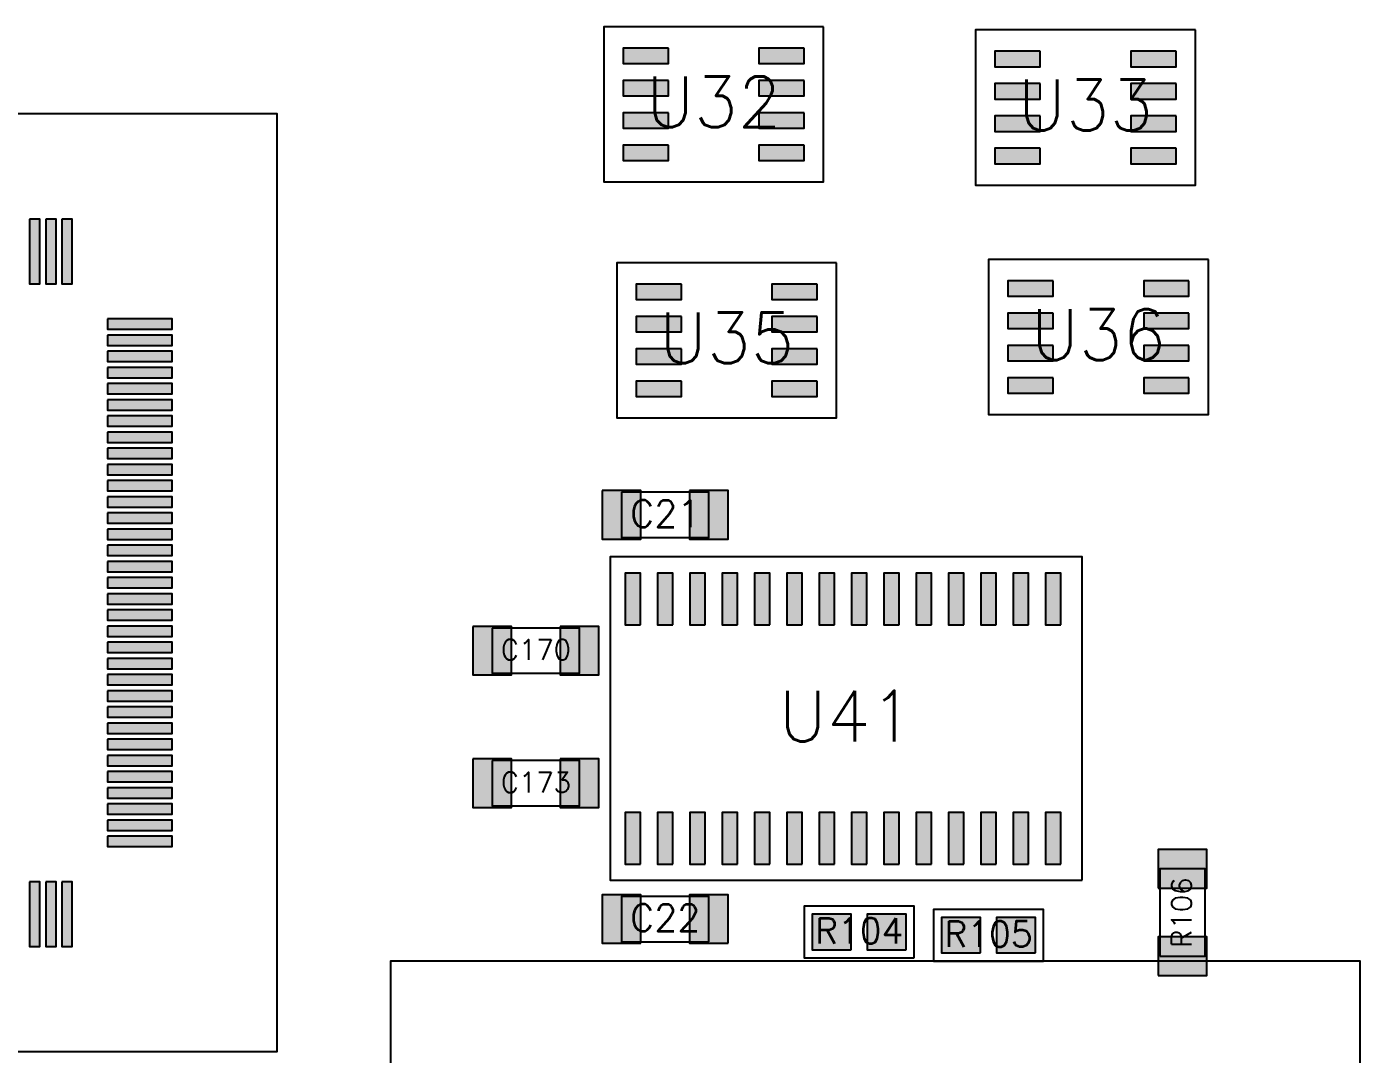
# Model space of a CAD drawing. Header units: millimetres. Extents: x 0 to 245, y 0 to 220.
# Drawn here: x 62.5 to 114.9, y 47.4 to 87.8 of the extents above; entities that cross this region are included whole.
import ezdxf

# ---------------------------------------------------------------- set-up
doc = ezdxf.new("R2010")
doc.units = ezdxf.units.MM
for name, color, linetype in [('T_SMDOutline_InBom', 5, 'Continuous'), ('T_SMDText_InBom', 8, 'Continuous'), ('Top-InBomParts-SMD-0', 10, 'Continuous'), ('Top-InBomSMDPins-all', 5, 'Continuous'), ('Top-InBomSMDPinsPad-all', 5, 'Continuous')]:
    doc.layers.add(name, color=color, linetype=linetype)
doc.styles.get("Standard").update_dxf_attribs({"font": 'txt', "bigfont": 'gbcbig.shx'})

msp = doc.modelspace()

# ---------------------------------------------------------------- hatches: boundary and pattern name
at = {"layer": 'Top-InBomSMDPinsPad-all'}
for points in [[(87.757, 86.9183), (85.979, 86.9183), (85.979, 86.3087), (87.757, 86.3087), (87.757, 86.9183)], [(93.0905, 86.9183), (91.3125, 86.9183), (91.3125, 86.3087), (93.0905, 86.3087), (93.0905, 86.9183)], [(102.362, 86.7913), (100.584, 86.7913), (100.584, 86.1817), (102.362, 86.1817), (102.362, 86.7913)], [(107.6955, 86.7913), (105.9175, 86.7913), (105.9175, 86.1817), (107.6955, 86.1817), (107.6955, 86.7913)], [(87.757, 85.6483), (85.979, 85.6483), (85.979, 85.0387), (87.757, 85.0387), (87.757, 85.6483)], [(93.0905, 85.6483), (91.3125, 85.6483), (91.3125, 85.0387), (93.0905, 85.0387), (93.0905, 85.6483)], [(102.362, 85.5213), (100.584, 85.5213), (100.584, 84.9117), (102.362, 84.9117), (102.362, 85.5213)], [(107.6955, 85.5213), (105.9175, 85.5213), (105.9175, 84.9117), (107.6955, 84.9117), (107.6955, 85.5213)], [(87.757, 84.3788), (85.979, 84.3788), (85.979, 83.7692), (87.757, 83.7692), (87.757, 84.3788)], [(93.0905, 84.3788), (91.3125, 84.3788), (91.3125, 83.7692), (93.0905, 83.7692), (93.0905, 84.3788)], [(102.362, 84.2518), (100.584, 84.2518), (100.584, 83.6422), (102.362, 83.6422), (102.362, 84.2518)], [(107.6955, 84.2518), (105.9175, 84.2518), (105.9175, 83.6422), (107.6955, 83.6422), (107.6955, 84.2518)], [(87.757, 83.1088), (85.979, 83.1088), (85.979, 82.4992), (87.757, 82.4992), (87.757, 83.1088)], [(93.0905, 83.1088), (91.3125, 83.1088), (91.3125, 82.4992), (93.0905, 82.4992), (93.0905, 83.1088)], [(102.362, 82.9818), (100.584, 82.9818), (100.584, 82.3722), (102.362, 82.3722), (102.362, 82.9818)], [(107.6955, 82.9818), (105.9175, 82.9818), (105.9175, 82.3722), (107.6955, 82.3722), (107.6955, 82.9818)], [(62.6615, 80.2002), (62.6615, 77.6602), (63.0679, 77.6602), (63.0679, 80.2002), (62.6615, 80.2002)], [(63.2965, 80.2002), (63.2965, 77.6602), (63.7029, 77.6602), (63.7029, 80.2002), (63.2965, 80.2002)], [(63.9315, 80.2002), (63.9315, 77.6602), (64.3379, 77.6602), (64.3379, 80.2002), (63.9315, 80.2002)], [(88.265, 77.6473), (86.487, 77.6473), (86.487, 77.0377), (88.265, 77.0377), (88.265, 77.6473)], [(93.5985, 77.6473), (91.8205, 77.6473), (91.8205, 77.0377), (93.5985, 77.0377), (93.5985, 77.6473)], [(102.87, 77.7743), (101.092, 77.7743), (101.092, 77.1647), (102.87, 77.1647), (102.87, 77.7743)], [(108.2035, 77.7743), (106.4255, 77.7743), (106.4255, 77.1647), (108.2035, 77.1647), (108.2035, 77.7743)], [(102.87, 76.5043), (101.092, 76.5043), (101.092, 75.8947), (102.87, 75.8947), (102.87, 76.5043)], [(108.2035, 76.5043), (106.4255, 76.5043), (106.4255, 75.8947), (108.2035, 75.8947), (108.2035, 76.5043)], [(65.7222, 76.2759), (65.7222, 75.8695), (68.2622, 75.8695), (68.2622, 76.2759), (65.7222, 76.2759)], [(88.265, 76.3773), (86.487, 76.3773), (86.487, 75.7677), (88.265, 75.7677), (88.265, 76.3773)], [(93.5985, 76.3773), (91.8205, 76.3773), (91.8205, 75.7677), (93.5985, 75.7677), (93.5985, 76.3773)], [(65.7222, 75.6409), (65.7222, 75.2345), (68.2622, 75.2345), (68.2622, 75.6409), (65.7222, 75.6409)], [(65.7222, 75.0059), (65.7222, 74.5995), (68.2622, 74.5995), (68.2622, 75.0059), (65.7222, 75.0059)], [(88.265, 75.1078), (86.487, 75.1078), (86.487, 74.4982), (88.265, 74.4982), (88.265, 75.1078)], [(93.5985, 75.1078), (91.8205, 75.1078), (91.8205, 74.4982), (93.5985, 74.4982), (93.5985, 75.1078)], [(102.87, 75.2348), (101.092, 75.2348), (101.092, 74.6252), (102.87, 74.6252), (102.87, 75.2348)], [(108.2035, 75.2348), (106.4255, 75.2348), (106.4255, 74.6252), (108.2035, 74.6252), (108.2035, 75.2348)], [(65.7222, 74.3709), (65.7222, 73.9645), (68.2622, 73.9645), (68.2622, 74.3709), (65.7222, 74.3709)], [(102.87, 73.9648), (101.092, 73.9648), (101.092, 73.3552), (102.87, 73.3552), (102.87, 73.9648)], [(108.2035, 73.9648), (106.4255, 73.9648), (106.4255, 73.3552), (108.2035, 73.3552), (108.2035, 73.9648)], [(65.7222, 73.7359), (65.7222, 73.3295), (68.2622, 73.3295), (68.2622, 73.7359), (65.7222, 73.7359)], [(88.265, 73.8378), (86.487, 73.8378), (86.487, 73.2282), (88.265, 73.2282), (88.265, 73.8378)], [(93.5985, 73.8378), (91.8205, 73.8378), (91.8205, 73.2282), (93.5985, 73.2282), (93.5985, 73.8378)], [(65.7222, 73.1009), (65.7222, 72.6945), (68.2622, 72.6945), (68.2622, 73.1009), (65.7222, 73.1009)], [(65.7222, 72.4659), (65.7222, 72.0595), (68.2622, 72.0595), (68.2622, 72.4659), (65.7222, 72.4659)], [(65.7222, 71.8309), (65.7222, 71.4245), (68.2622, 71.4245), (68.2622, 71.8309), (65.7222, 71.8309)], [(65.7222, 71.1959), (65.7222, 70.7895), (68.2622, 70.7895), (68.2622, 71.1959), (65.7222, 71.1959)], [(65.7222, 70.5609), (65.7222, 70.1545), (68.2622, 70.1545), (68.2622, 70.5609), (65.7222, 70.5609)], [(65.7222, 69.9259), (65.7222, 69.5195), (68.2622, 69.5195), (68.2622, 69.9259), (65.7222, 69.9259)], [(65.7222, 69.2909), (65.7222, 68.8845), (68.2622, 68.8845), (68.2622, 69.2909), (65.7222, 69.2909)], [(85.1535, 69.5325), (85.1535, 67.6275), (86.6775, 67.6275), (86.6775, 69.5325), (85.1535, 69.5325)], [(88.5822, 69.5325), (88.5822, 67.6275), (90.1062, 67.6275), (90.1062, 69.5325), (88.5822, 69.5325)], [(65.7222, 68.6559), (65.7222, 68.2495), (68.2622, 68.2495), (68.2622, 68.6559), (65.7222, 68.6559)], [(65.7222, 68.0209), (65.7222, 67.6145), (68.2622, 67.6145), (68.2622, 68.0209), (65.7222, 68.0209)], [(65.7222, 67.3859), (65.7222, 66.9795), (68.2622, 66.9795), (68.2622, 67.3859), (65.7222, 67.3859)], [(65.7222, 66.7509), (65.7222, 66.3445), (68.2622, 66.3445), (68.2622, 66.7509), (65.7222, 66.7509)], [(65.7222, 66.1159), (65.7222, 65.7095), (68.2622, 65.7095), (68.2622, 66.1159), (65.7222, 66.1159)], [(86.6648, 64.2617), (86.6648, 66.2937), (86.0552, 66.2937), (86.0552, 64.2617), (86.6648, 64.2617)], [(87.9348, 64.2617), (87.9348, 66.2937), (87.3252, 66.2937), (87.3252, 64.2617), (87.9348, 64.2617)], [(89.2048, 64.2617), (89.2048, 66.2937), (88.5952, 66.2937), (88.5952, 64.2617), (89.2048, 64.2617)], [(90.4748, 64.2617), (90.4748, 66.2937), (89.8652, 66.2937), (89.8652, 64.2617), (90.4748, 64.2617)], [(91.7448, 64.2617), (91.7448, 66.2937), (91.1352, 66.2937), (91.1352, 64.2617), (91.7448, 64.2617)], [(93.0148, 64.2617), (93.0148, 66.2937), (92.4052, 66.2937), (92.4052, 64.2617), (93.0148, 64.2617)], [(94.2848, 64.2617), (94.2848, 66.2937), (93.6752, 66.2937), (93.6752, 64.2617), (94.2848, 64.2617)], [(95.5543, 64.2617), (95.5543, 66.2937), (94.9447, 66.2937), (94.9447, 64.2617), (95.5543, 64.2617)], [(96.8243, 64.2617), (96.8243, 66.2937), (96.2147, 66.2937), (96.2147, 64.2617), (96.8243, 64.2617)], [(98.0943, 64.2617), (98.0943, 66.2937), (97.4847, 66.2937), (97.4847, 64.2617), (98.0943, 64.2617)], [(99.3643, 64.2617), (99.3643, 66.2937), (98.7547, 66.2937), (98.7547, 64.2617), (99.3643, 64.2617)], [(100.6343, 64.2617), (100.6343, 66.2937), (100.0247, 66.2937), (100.0247, 64.2617), (100.6343, 64.2617)], [(101.9043, 64.2617), (101.9043, 66.2937), (101.2947, 66.2937), (101.2947, 64.2617), (101.9043, 64.2617)], [(103.1743, 64.2617), (103.1743, 66.2937), (102.5647, 66.2937), (102.5647, 64.2617), (103.1743, 64.2617)], [(65.7222, 65.4812), (65.7222, 65.0748), (68.2622, 65.0748), (68.2622, 65.4812), (65.7222, 65.4812)], [(65.7222, 64.8462), (65.7222, 64.4398), (68.2622, 64.4398), (68.2622, 64.8462), (65.7222, 64.8462)], [(65.7222, 64.2112), (65.7222, 63.8048), (68.2622, 63.8048), (68.2622, 64.2112), (65.7222, 64.2112)], [(80.0735, 64.1985), (80.0735, 62.2935), (81.5975, 62.2935), (81.5975, 64.1985), (80.0735, 64.1985)], [(83.5022, 64.1985), (83.5022, 62.2935), (85.0262, 62.2935), (85.0262, 64.1985), (83.5022, 64.1985)], [(65.7222, 63.5762), (65.7222, 63.1698), (68.2622, 63.1698), (68.2622, 63.5762), (65.7222, 63.5762)], [(65.7222, 62.9412), (65.7222, 62.5348), (68.2622, 62.5348), (68.2622, 62.9412), (65.7222, 62.9412)], [(65.7222, 62.3062), (65.7222, 61.8998), (68.2622, 61.8998), (68.2622, 62.3062), (65.7222, 62.3062)], [(65.7222, 61.6712), (65.7222, 61.2648), (68.2622, 61.2648), (68.2622, 61.6712), (65.7222, 61.6712)], [(65.7222, 61.0362), (65.7222, 60.6298), (68.2622, 60.6298), (68.2622, 61.0362), (65.7222, 61.0362)], [(65.7222, 60.4012), (65.7222, 59.9948), (68.2622, 59.9948), (68.2622, 60.4012), (65.7222, 60.4012)], [(65.7222, 59.7662), (65.7222, 59.3598), (68.2622, 59.3598), (68.2622, 59.7662), (65.7222, 59.7662)], [(65.7222, 59.1312), (65.7222, 58.7248), (68.2622, 58.7248), (68.2622, 59.1312), (65.7222, 59.1312)], [(80.0735, 58.9915), (80.0735, 57.0865), (81.5975, 57.0865), (81.5975, 58.9915), (80.0735, 58.9915)], [(83.5022, 58.9915), (83.5022, 57.0865), (85.0262, 57.0865), (85.0262, 58.9915), (83.5022, 58.9915)], [(65.7222, 58.4962), (65.7222, 58.0898), (68.2622, 58.0898), (68.2622, 58.4962), (65.7222, 58.4962)], [(65.7222, 57.8612), (65.7222, 57.4548), (68.2622, 57.4548), (68.2622, 57.8612), (65.7222, 57.8612)], [(65.7222, 57.2262), (65.7222, 56.8198), (68.2622, 56.8198), (68.2622, 57.2262), (65.7222, 57.2262)], [(65.7222, 56.5912), (65.7222, 56.1848), (68.2622, 56.1848), (68.2622, 56.5912), (65.7222, 56.5912)], [(86.6648, 54.8643), (86.6648, 56.8963), (86.0552, 56.8963), (86.0552, 54.8643), (86.6648, 54.8643)], [(87.9348, 54.8643), (87.9348, 56.8963), (87.3252, 56.8963), (87.3252, 54.8643), (87.9348, 54.8643)], [(89.2048, 54.8643), (89.2048, 56.8963), (88.5952, 56.8963), (88.5952, 54.8643), (89.2048, 54.8643)], [(90.4748, 54.8643), (90.4748, 56.8963), (89.8652, 56.8963), (89.8652, 54.8643), (90.4748, 54.8643)], [(91.7448, 54.8643), (91.7448, 56.8963), (91.1352, 56.8963), (91.1352, 54.8643), (91.7448, 54.8643)], [(93.0148, 54.8643), (93.0148, 56.8963), (92.4052, 56.8963), (92.4052, 54.8643), (93.0148, 54.8643)], [(94.2848, 54.8643), (94.2848, 56.8963), (93.6752, 56.8963), (93.6752, 54.8643), (94.2848, 54.8643)], [(95.5543, 54.8643), (95.5543, 56.8963), (94.9447, 56.8963), (94.9447, 54.8643), (95.5543, 54.8643)], [(96.8243, 54.8643), (96.8243, 56.8963), (96.2147, 56.8963), (96.2147, 54.8643), (96.8243, 54.8643)], [(98.0943, 54.8643), (98.0943, 56.8963), (97.4847, 56.8963), (97.4847, 54.8643), (98.0943, 54.8643)], [(99.3643, 54.8643), (99.3643, 56.8963), (98.7547, 56.8963), (98.7547, 54.8643), (99.3643, 54.8643)], [(100.6343, 54.8643), (100.6343, 56.8963), (100.0247, 56.8963), (100.0247, 54.8643), (100.6343, 54.8643)], [(101.9043, 54.8643), (101.9043, 56.8963), (101.2947, 56.8963), (101.2947, 54.8643), (101.9043, 54.8643)], [(103.1743, 54.8643), (103.1743, 56.8963), (102.5647, 56.8963), (102.5647, 54.8643), (103.1743, 54.8643)], [(65.7222, 55.9562), (65.7222, 55.5498), (68.2622, 55.5498), (68.2622, 55.9562), (65.7222, 55.9562)], [(106.9975, 53.9112), (108.9025, 53.9112), (108.9025, 55.4352), (106.9975, 55.4352), (106.9975, 53.9112)], [(62.6615, 54.1655), (62.6615, 51.6255), (63.0679, 51.6255), (63.0679, 54.1655), (62.6615, 54.1655)], [(63.2965, 54.1655), (63.2965, 51.6255), (63.7029, 51.6255), (63.7029, 54.1655), (63.2965, 54.1655)], [(63.9315, 54.1655), (63.9315, 51.6255), (64.3379, 51.6255), (64.3379, 54.1655), (63.9315, 54.1655)], [(86.6775, 51.7525), (86.6775, 53.6575), (85.1535, 53.6575), (85.1535, 51.7525), (86.6775, 51.7525)], [(90.1062, 51.7525), (90.1062, 53.6575), (88.5822, 53.6575), (88.5822, 51.7525), (90.1062, 51.7525)], [(94.9325, 51.4985), (94.9325, 52.8955), (93.4085, 52.8955), (93.4085, 51.4985), (94.9325, 51.4985)], [(97.0912, 51.4985), (97.0912, 52.8955), (95.5672, 52.8955), (95.5672, 51.4985), (97.0912, 51.4985)], [(100.0125, 51.3712), (100.0125, 52.7682), (98.4885, 52.7682), (98.4885, 51.3712), (100.0125, 51.3712)], [(102.1712, 51.3712), (102.1712, 52.7682), (100.6472, 52.7682), (100.6472, 51.3712), (102.1712, 51.3712)], [(106.9975, 50.4825), (108.9025, 50.4825), (108.9025, 52.0065), (106.9975, 52.0065), (106.9975, 50.4825)]]:
    msp.add_hatch(color=256, dxfattribs=at).paths.add_polyline_path(points, flags=0)

# ---------------------------------------------------------------- linework, layer by layer
at = {"layer": 'T_SMDOutline_InBom'}
for points in [[(93.8527, 87.7567), (85.217, 87.7567), (85.217, 81.661), (93.8527, 81.661), (93.8527, 87.7567)], [(108.4577, 87.6297), (99.822, 87.6297), (99.822, 81.534), (108.4577, 81.534), (108.4577, 87.6297)], [(35.56, 84.3277), (35.56, 47.498), (72.3897, 47.498), (72.3897, 84.3277), (35.56, 84.3277)], [(108.9657, 78.6127), (100.33, 78.6127), (100.33, 72.517), (108.9657, 72.517), (108.9657, 78.6127)], [(94.3607, 78.4857), (85.725, 78.4857), (85.725, 72.39), (94.3607, 72.39), (94.3607, 78.4857)], [(85.9155, 69.469), (85.9155, 67.691), (89.3442, 67.691), (89.3442, 69.469), (85.9155, 69.469)], [(104.0127, 54.229), (104.0127, 66.9287), (85.471, 66.9287), (85.471, 54.229), (104.0127, 54.229)], [(80.8355, 64.135), (80.8355, 62.357), (84.2642, 62.357), (84.2642, 64.135), (80.8355, 64.135)], [(80.8355, 58.928), (80.8355, 57.15), (84.2642, 57.15), (84.2642, 58.928), (80.8355, 58.928)], [(107.061, 51.2445), (108.839, 51.2445), (108.839, 54.6732), (107.061, 54.6732), (107.061, 51.2445)], [(89.3442, 51.816), (89.3442, 53.594), (85.9155, 53.594), (85.9155, 51.816), (89.3442, 51.816)], [(97.4087, 51.181), (97.4087, 53.213), (93.091, 53.213), (93.091, 51.181), (97.4087, 51.181)], [(102.4887, 51.0537), (102.4887, 53.0857), (98.171, 53.0857), (98.171, 51.0537), (102.4887, 51.0537)], [(76.835, 10.414), (114.9347, 10.414), (114.9347, 51.0537), (76.835, 51.0537), (76.835, 10.414)]]:
    msp.add_lwpolyline(points, dxfattribs=at)
at = {"layer": 'Top-InBomParts-SMD-0'}
for points in [[(93.8527, 87.7567), (85.2167, 87.7567), (85.2167, 81.6607), (93.8527, 81.6607), (93.8527, 87.7567)], [(108.4577, 87.6297), (99.8217, 87.6297), (99.8217, 81.5337), (108.4577, 81.5337), (108.4577, 87.6297)], [(35.56, 84.3277), (35.56, 47.4977), (72.39, 47.4977), (72.39, 84.3277), (35.56, 84.3277)], [(108.9657, 78.6127), (100.3297, 78.6127), (100.3297, 72.5167), (108.9657, 72.5167), (108.9657, 78.6127)], [(94.3607, 78.4857), (85.7247, 78.4857), (85.7247, 72.3897), (94.3607, 72.3897), (94.3607, 78.4857)], [(85.9155, 69.469), (85.9155, 67.691), (89.3445, 67.691), (89.3445, 69.469), (85.9155, 69.469)], [(104.0127, 54.229), (104.0127, 66.929), (85.4707, 66.929), (85.4707, 54.229), (104.0127, 54.229)], [(80.8355, 64.135), (80.8355, 62.357), (84.2645, 62.357), (84.2645, 64.135), (80.8355, 64.135)], [(80.8355, 58.928), (80.8355, 57.15), (84.2645, 57.15), (84.2645, 58.928), (80.8355, 58.928)], [(107.061, 51.2445), (108.839, 51.2445), (108.839, 54.6735), (107.061, 54.6735), (107.061, 51.2445)], [(89.3442, 51.816), (89.3442, 53.594), (85.9152, 53.594), (85.9152, 51.816), (89.3442, 51.816)], [(97.4087, 51.181), (97.4087, 53.213), (93.0907, 53.213), (93.0907, 51.181), (97.4087, 51.181)], [(102.4887, 51.0537), (102.4887, 53.0857), (98.1707, 53.0857), (98.1707, 51.0537), (102.4887, 51.0537)], [(76.835, 10.414), (114.935, 10.414), (114.935, 51.054), (76.835, 51.054), (76.835, 10.414)]]:
    msp.add_lwpolyline(points, dxfattribs=at)
at = {"layer": 'Top-InBomSMDPins-all'}
for points in [[(87.757, 86.9183), (85.979, 86.9183), (85.979, 86.3087), (87.757, 86.3087), (87.757, 86.9183)], [(93.0905, 86.9183), (91.3125, 86.9183), (91.3125, 86.3087), (93.0905, 86.3087), (93.0905, 86.9183)], [(102.362, 86.7913), (100.584, 86.7913), (100.584, 86.1817), (102.362, 86.1817), (102.362, 86.7913)], [(107.6955, 86.7913), (105.9175, 86.7913), (105.9175, 86.1817), (107.6955, 86.1817), (107.6955, 86.7913)], [(87.757, 85.6483), (85.979, 85.6483), (85.979, 85.0387), (87.757, 85.0387), (87.757, 85.6483)], [(93.0905, 85.6483), (91.3125, 85.6483), (91.3125, 85.0387), (93.0905, 85.0387), (93.0905, 85.6483)], [(102.362, 85.5213), (100.584, 85.5213), (100.584, 84.9117), (102.362, 84.9117), (102.362, 85.5213)], [(107.6955, 85.5213), (105.9175, 85.5213), (105.9175, 84.9117), (107.6955, 84.9117), (107.6955, 85.5213)], [(87.757, 84.3788), (85.979, 84.3788), (85.979, 83.7692), (87.757, 83.7692), (87.757, 84.3788)], [(93.0905, 84.3788), (91.3125, 84.3788), (91.3125, 83.7692), (93.0905, 83.7692), (93.0905, 84.3788)], [(102.362, 84.2518), (100.584, 84.2518), (100.584, 83.6422), (102.362, 83.6422), (102.362, 84.2518)], [(107.6955, 84.2518), (105.9175, 84.2518), (105.9175, 83.6422), (107.6955, 83.6422), (107.6955, 84.2518)], [(87.757, 83.1088), (85.979, 83.1088), (85.979, 82.4992), (87.757, 82.4992), (87.757, 83.1088)], [(93.0905, 83.1088), (91.3125, 83.1088), (91.3125, 82.4992), (93.0905, 82.4992), (93.0905, 83.1088)], [(102.362, 82.9818), (100.584, 82.9818), (100.584, 82.3722), (102.362, 82.3722), (102.362, 82.9818)], [(107.6955, 82.9818), (105.9175, 82.9818), (105.9175, 82.3722), (107.6955, 82.3722), (107.6955, 82.9818)], [(62.6615, 80.2002), (62.6615, 77.6602), (63.0679, 77.6602), (63.0679, 80.2002), (62.6615, 80.2002)], [(63.2965, 80.2002), (63.2965, 77.6602), (63.7029, 77.6602), (63.7029, 80.2002), (63.2965, 80.2002)], [(63.9315, 80.2002), (63.9315, 77.6602), (64.3379, 77.6602), (64.3379, 80.2002), (63.9315, 80.2002)], [(88.265, 77.6473), (86.487, 77.6473), (86.487, 77.0377), (88.265, 77.0377), (88.265, 77.6473)], [(93.5985, 77.6473), (91.8205, 77.6473), (91.8205, 77.0377), (93.5985, 77.0377), (93.5985, 77.6473)], [(102.87, 77.7743), (101.092, 77.7743), (101.092, 77.1647), (102.87, 77.1647), (102.87, 77.7743)], [(108.2035, 77.7743), (106.4255, 77.7743), (106.4255, 77.1647), (108.2035, 77.1647), (108.2035, 77.7743)], [(102.87, 76.5043), (101.092, 76.5043), (101.092, 75.8947), (102.87, 75.8947), (102.87, 76.5043)], [(108.2035, 76.5043), (106.4255, 76.5043), (106.4255, 75.8947), (108.2035, 75.8947), (108.2035, 76.5043)], [(65.7222, 76.2759), (65.7222, 75.8695), (68.2622, 75.8695), (68.2622, 76.2759), (65.7222, 76.2759)], [(88.265, 76.3773), (86.487, 76.3773), (86.487, 75.7677), (88.265, 75.7677), (88.265, 76.3773)], [(93.5985, 76.3773), (91.8205, 76.3773), (91.8205, 75.7677), (93.5985, 75.7677), (93.5985, 76.3773)], [(65.7222, 75.6409), (65.7222, 75.2345), (68.2622, 75.2345), (68.2622, 75.6409), (65.7222, 75.6409)], [(65.7222, 75.0059), (65.7222, 74.5995), (68.2622, 74.5995), (68.2622, 75.0059), (65.7222, 75.0059)], [(88.265, 75.1078), (86.487, 75.1078), (86.487, 74.4982), (88.265, 74.4982), (88.265, 75.1078)], [(93.5985, 75.1078), (91.8205, 75.1078), (91.8205, 74.4982), (93.5985, 74.4982), (93.5985, 75.1078)], [(102.87, 75.2348), (101.092, 75.2348), (101.092, 74.6252), (102.87, 74.6252), (102.87, 75.2348)], [(108.2035, 75.2348), (106.4255, 75.2348), (106.4255, 74.6252), (108.2035, 74.6252), (108.2035, 75.2348)], [(65.7222, 74.3709), (65.7222, 73.9645), (68.2622, 73.9645), (68.2622, 74.3709), (65.7222, 74.3709)], [(102.87, 73.9648), (101.092, 73.9648), (101.092, 73.3552), (102.87, 73.3552), (102.87, 73.9648)], [(108.2035, 73.9648), (106.4255, 73.9648), (106.4255, 73.3552), (108.2035, 73.3552), (108.2035, 73.9648)], [(65.7222, 73.7359), (65.7222, 73.3295), (68.2622, 73.3295), (68.2622, 73.7359), (65.7222, 73.7359)], [(88.265, 73.8378), (86.487, 73.8378), (86.487, 73.2282), (88.265, 73.2282), (88.265, 73.8378)], [(93.5985, 73.8378), (91.8205, 73.8378), (91.8205, 73.2282), (93.5985, 73.2282), (93.5985, 73.8378)], [(65.7222, 73.1009), (65.7222, 72.6945), (68.2622, 72.6945), (68.2622, 73.1009), (65.7222, 73.1009)], [(65.7222, 72.4659), (65.7222, 72.0595), (68.2622, 72.0595), (68.2622, 72.4659), (65.7222, 72.4659)], [(65.7222, 71.8309), (65.7222, 71.4245), (68.2622, 71.4245), (68.2622, 71.8309), (65.7222, 71.8309)], [(65.7222, 71.1959), (65.7222, 70.7895), (68.2622, 70.7895), (68.2622, 71.1959), (65.7222, 71.1959)], [(65.7222, 70.5609), (65.7222, 70.1545), (68.2622, 70.1545), (68.2622, 70.5609), (65.7222, 70.5609)], [(65.7222, 69.9259), (65.7222, 69.5195), (68.2622, 69.5195), (68.2622, 69.9259), (65.7222, 69.9259)], [(65.7222, 69.2909), (65.7222, 68.8845), (68.2622, 68.8845), (68.2622, 69.2909), (65.7222, 69.2909)], [(85.1535, 69.5325), (85.1535, 67.6275), (86.6775, 67.6275), (86.6775, 69.5325), (85.1535, 69.5325)], [(88.5822, 69.5325), (88.5822, 67.6275), (90.1062, 67.6275), (90.1062, 69.5325), (88.5822, 69.5325)], [(65.7222, 68.6559), (65.7222, 68.2495), (68.2622, 68.2495), (68.2622, 68.6559), (65.7222, 68.6559)], [(65.7222, 68.0209), (65.7222, 67.6145), (68.2622, 67.6145), (68.2622, 68.0209), (65.7222, 68.0209)], [(65.7222, 67.3859), (65.7222, 66.9795), (68.2622, 66.9795), (68.2622, 67.3859), (65.7222, 67.3859)], [(65.7222, 66.7509), (65.7222, 66.3445), (68.2622, 66.3445), (68.2622, 66.7509), (65.7222, 66.7509)], [(65.7222, 66.1159), (65.7222, 65.7095), (68.2622, 65.7095), (68.2622, 66.1159), (65.7222, 66.1159)], [(86.6648, 64.2617), (86.6648, 66.2937), (86.0552, 66.2937), (86.0552, 64.2617), (86.6648, 64.2617)], [(87.9348, 64.2617), (87.9348, 66.2937), (87.3252, 66.2937), (87.3252, 64.2617), (87.9348, 64.2617)], [(89.2048, 64.2617), (89.2048, 66.2937), (88.5952, 66.2937), (88.5952, 64.2617), (89.2048, 64.2617)], [(90.4748, 64.2617), (90.4748, 66.2937), (89.8652, 66.2937), (89.8652, 64.2617), (90.4748, 64.2617)], [(91.7448, 64.2617), (91.7448, 66.2937), (91.1352, 66.2937), (91.1352, 64.2617), (91.7448, 64.2617)], [(93.0148, 64.2617), (93.0148, 66.2937), (92.4052, 66.2937), (92.4052, 64.2617), (93.0148, 64.2617)], [(94.2848, 64.2617), (94.2848, 66.2937), (93.6752, 66.2937), (93.6752, 64.2617), (94.2848, 64.2617)], [(95.5543, 64.2617), (95.5543, 66.2937), (94.9447, 66.2937), (94.9447, 64.2617), (95.5543, 64.2617)], [(96.8243, 64.2617), (96.8243, 66.2937), (96.2147, 66.2937), (96.2147, 64.2617), (96.8243, 64.2617)], [(98.0943, 64.2617), (98.0943, 66.2937), (97.4847, 66.2937), (97.4847, 64.2617), (98.0943, 64.2617)], [(99.3643, 64.2617), (99.3643, 66.2937), (98.7547, 66.2937), (98.7547, 64.2617), (99.3643, 64.2617)], [(100.6343, 64.2617), (100.6343, 66.2937), (100.0247, 66.2937), (100.0247, 64.2617), (100.6343, 64.2617)], [(101.9043, 64.2617), (101.9043, 66.2937), (101.2947, 66.2937), (101.2947, 64.2617), (101.9043, 64.2617)], [(103.1743, 64.2617), (103.1743, 66.2937), (102.5647, 66.2937), (102.5647, 64.2617), (103.1743, 64.2617)], [(65.7222, 65.4812), (65.7222, 65.0748), (68.2622, 65.0748), (68.2622, 65.4812), (65.7222, 65.4812)], [(65.7222, 64.8462), (65.7222, 64.4398), (68.2622, 64.4398), (68.2622, 64.8462), (65.7222, 64.8462)], [(65.7222, 64.2112), (65.7222, 63.8048), (68.2622, 63.8048), (68.2622, 64.2112), (65.7222, 64.2112)], [(80.0735, 64.1985), (80.0735, 62.2935), (81.5975, 62.2935), (81.5975, 64.1985), (80.0735, 64.1985)], [(83.5022, 64.1985), (83.5022, 62.2935), (85.0262, 62.2935), (85.0262, 64.1985), (83.5022, 64.1985)], [(65.7222, 63.5762), (65.7222, 63.1698), (68.2622, 63.1698), (68.2622, 63.5762), (65.7222, 63.5762)], [(65.7222, 62.9412), (65.7222, 62.5348), (68.2622, 62.5348), (68.2622, 62.9412), (65.7222, 62.9412)], [(65.7222, 62.3062), (65.7222, 61.8998), (68.2622, 61.8998), (68.2622, 62.3062), (65.7222, 62.3062)], [(65.7222, 61.6712), (65.7222, 61.2648), (68.2622, 61.2648), (68.2622, 61.6712), (65.7222, 61.6712)], [(65.7222, 61.0362), (65.7222, 60.6298), (68.2622, 60.6298), (68.2622, 61.0362), (65.7222, 61.0362)], [(65.7222, 60.4012), (65.7222, 59.9948), (68.2622, 59.9948), (68.2622, 60.4012), (65.7222, 60.4012)], [(65.7222, 59.7662), (65.7222, 59.3598), (68.2622, 59.3598), (68.2622, 59.7662), (65.7222, 59.7662)], [(65.7222, 59.1312), (65.7222, 58.7248), (68.2622, 58.7248), (68.2622, 59.1312), (65.7222, 59.1312)], [(80.0735, 58.9915), (80.0735, 57.0865), (81.5975, 57.0865), (81.5975, 58.9915), (80.0735, 58.9915)], [(83.5022, 58.9915), (83.5022, 57.0865), (85.0262, 57.0865), (85.0262, 58.9915), (83.5022, 58.9915)], [(65.7222, 58.4962), (65.7222, 58.0898), (68.2622, 58.0898), (68.2622, 58.4962), (65.7222, 58.4962)], [(65.7222, 57.8612), (65.7222, 57.4548), (68.2622, 57.4548), (68.2622, 57.8612), (65.7222, 57.8612)], [(65.7222, 57.2262), (65.7222, 56.8198), (68.2622, 56.8198), (68.2622, 57.2262), (65.7222, 57.2262)], [(65.7222, 56.5912), (65.7222, 56.1848), (68.2622, 56.1848), (68.2622, 56.5912), (65.7222, 56.5912)], [(86.6648, 54.8643), (86.6648, 56.8963), (86.0552, 56.8963), (86.0552, 54.8643), (86.6648, 54.8643)], [(87.9348, 54.8643), (87.9348, 56.8963), (87.3252, 56.8963), (87.3252, 54.8643), (87.9348, 54.8643)], [(89.2048, 54.8643), (89.2048, 56.8963), (88.5952, 56.8963), (88.5952, 54.8643), (89.2048, 54.8643)], [(90.4748, 54.8643), (90.4748, 56.8963), (89.8652, 56.8963), (89.8652, 54.8643), (90.4748, 54.8643)], [(91.7448, 54.8643), (91.7448, 56.8963), (91.1352, 56.8963), (91.1352, 54.8643), (91.7448, 54.8643)], [(93.0148, 54.8643), (93.0148, 56.8963), (92.4052, 56.8963), (92.4052, 54.8643), (93.0148, 54.8643)], [(94.2848, 54.8643), (94.2848, 56.8963), (93.6752, 56.8963), (93.6752, 54.8643), (94.2848, 54.8643)], [(95.5543, 54.8643), (95.5543, 56.8963), (94.9447, 56.8963), (94.9447, 54.8643), (95.5543, 54.8643)], [(96.8243, 54.8643), (96.8243, 56.8963), (96.2147, 56.8963), (96.2147, 54.8643), (96.8243, 54.8643)], [(98.0943, 54.8643), (98.0943, 56.8963), (97.4847, 56.8963), (97.4847, 54.8643), (98.0943, 54.8643)], [(99.3643, 54.8643), (99.3643, 56.8963), (98.7547, 56.8963), (98.7547, 54.8643), (99.3643, 54.8643)], [(100.6343, 54.8643), (100.6343, 56.8963), (100.0247, 56.8963), (100.0247, 54.8643), (100.6343, 54.8643)], [(101.9043, 54.8643), (101.9043, 56.8963), (101.2947, 56.8963), (101.2947, 54.8643), (101.9043, 54.8643)], [(103.1743, 54.8643), (103.1743, 56.8963), (102.5647, 56.8963), (102.5647, 54.8643), (103.1743, 54.8643)], [(65.7222, 55.9562), (65.7222, 55.5498), (68.2622, 55.5498), (68.2622, 55.9562), (65.7222, 55.9562)], [(106.9975, 53.9112), (108.9025, 53.9112), (108.9025, 55.4352), (106.9975, 55.4352), (106.9975, 53.9112)], [(62.6615, 54.1655), (62.6615, 51.6255), (63.0679, 51.6255), (63.0679, 54.1655), (62.6615, 54.1655)], [(63.2965, 54.1655), (63.2965, 51.6255), (63.7029, 51.6255), (63.7029, 54.1655), (63.2965, 54.1655)], [(63.9315, 54.1655), (63.9315, 51.6255), (64.3379, 51.6255), (64.3379, 54.1655), (63.9315, 54.1655)], [(86.6775, 51.7525), (86.6775, 53.6575), (85.1535, 53.6575), (85.1535, 51.7525), (86.6775, 51.7525)], [(90.1062, 51.7525), (90.1062, 53.6575), (88.5822, 53.6575), (88.5822, 51.7525), (90.1062, 51.7525)], [(94.9325, 51.4985), (94.9325, 52.8955), (93.4085, 52.8955), (93.4085, 51.4985), (94.9325, 51.4985)], [(97.0912, 51.4985), (97.0912, 52.8955), (95.5672, 52.8955), (95.5672, 51.4985), (97.0912, 51.4985)], [(100.0125, 51.3712), (100.0125, 52.7682), (98.4885, 52.7682), (98.4885, 51.3712), (100.0125, 51.3712)], [(102.1712, 51.3712), (102.1712, 52.7682), (100.6472, 52.7682), (100.6472, 51.3712), (102.1712, 51.3712)], [(106.9975, 50.4825), (108.9025, 50.4825), (108.9025, 52.0065), (106.9975, 52.0065), (106.9975, 50.4825)]]:
    msp.add_lwpolyline(points, dxfattribs=at)

# ---------------------------------------------------------------- texts
at = {"layer": 'T_SMDText_InBom', "attachment_point": 5}
for s, insert, char_height, width in [('U32', (89.5347, 84.8045, 1), 2, 5.999991), ('U33', (104.1397, 84.6775, 1), 2, 5.999991), ('U35', (90.0427, 75.5335, 1), 2, 5.999991), ('U36', (104.6477, 75.6605, 1), 2, 5.999991), ('C21', (87.63, 68.6308, 1), 1.05833, 3.175002), ('C170', (82.55, 63.2841, 1), 0.79367, 3.174663), ('U41', (94.7417, 60.6748, 1), 2, 5.999991), ('C173', (82.55, 58.0771, 1), 0.79367, 3.174663), ('C22', (87.6297, 52.7558, 1), 1.05833, 3.175002), ('R104', (95.2497, 52.2448, 1), 0.99941, 3.997623), ('R105', (100.3297, 52.1175, 1), 0.99941, 3.997623)]:
    msp.add_mtext(s, dxfattribs=dict(at, insert=insert, char_height=char_height, width=width))
at = {"layer": 'T_SMDText_InBom', "insert": (107.9119, 52.959, 1), "char_height": 0.79367, "width": 3.174663, "attachment_point": 5, "rotation": 90}
msp.add_mtext('R106', dxfattribs=at)

doc.saveas('drawing.dxf')
